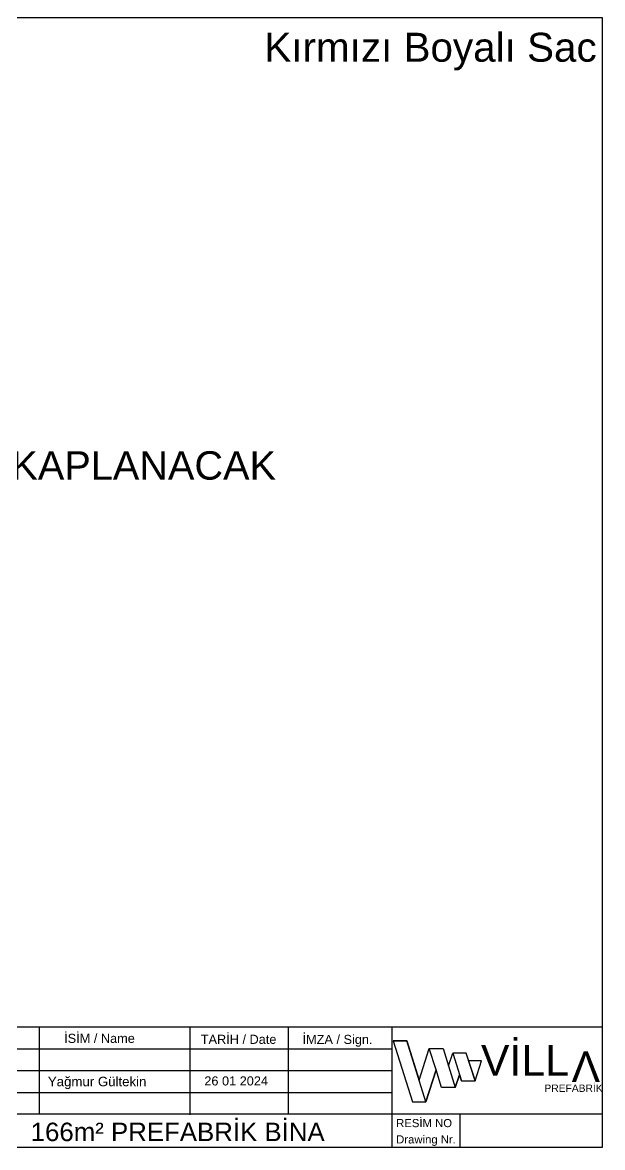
# Model space of a CAD drawing. Header units: millimetres. Extents: x 201962 to 221859, y -224854 to -197588.
# Drawn here: x 217146 to 220821, y -224854 to -217728 of the extents above; entities that cross this region are included whole.
import ezdxf
from ezdxf.enums import TextEntityAlignment as Align

# ---------------------------------------------------------------- set-up
doc = ezdxf.new("R2010")
doc.units = ezdxf.units.MM
doc.header["$MEASUREMENT"] = 0
doc.layers.add('1', color=250, linetype='Continuous')
doc.layers.add('ÖLÇÜLENDİRME', color=121, linetype='Continuous')
doc.styles.get("Standard").update_dxf_attribs({"font": 'arial.ttf'})

msp = doc.modelspace()

# ---------------------------------------------------------------- linework, layer by layer
at = {"linetype": 'Continuous', "lineweight": 25}
msp.add_line((220819.065, -224643.862), (216074.239, -224643.862), dxfattribs=at)
at = {"color": 254, "linetype": 'Continuous', "lineweight": 25, "ltscale": 1}
for p, q in [((220819.065, -224643.862), (219485.384, -224643.862)), ((219916.538, -224643.862), (219916.538, -224854.068))]:
    msp.add_line(p, q, dxfattribs=at)
at = {"color": 2}
for points in [[(209922.706, -217695.739), (220819.065, -217695.739), (220819.065, -224854.068), (209922.706, -224854.068)], [(216074.239, -224089.872), (220819.065, -224089.872), (220819.065, -224854.068), (216074.239, -224854.068)]]:
    msp.add_lwpolyline(points, close=True, dxfattribs=at)
msp.add_lwpolyline([(219495.05, -224177.683), (219616.737, -224564.055), (219701.468, -224564.055), (219581.786, -224177.683), (219495.05, -224177.683), (219581.786, -224177.683), (219659.433, -224428.351), (219723.71, -224226.006), (219810.559, -224226.006), (219887.876, -224473.686), (219802.086, -224473.686), (219767.025, -224362.886), (219701.468, -224564.055), (219767.025, -224362.886), (219723.71, -224226.006), (219810.559, -224226.006), (219845.377, -224337.542), (219873.048, -224255.643), (219927.065, -224432.406), (219915.246, -224393.733), (219887.876, -224473.686), (219915.246, -224393.733), (219927.065, -224432.406), (220013.914, -224432.406), (220055.22, -224305.391), (219972.817, -224305.391), (220013.914, -224432.406), (219956.72, -224255.643), (219873.048, -224255.643)])
at = {"layer": '1', "color": 7, "linetype": 'Continuous', "lineweight": 25, "ltscale": 1}
msp.add_line((219485.384, -224089.872), (219485.384, -224854.068), dxfattribs=at)
at = {"layer": '1', "color": 254, "linetype": 'Continuous', "lineweight": 25, "ltscale": 1, "flags": 128}
for points in [[(217251.469, -224089.872), (217251.469, -224643.862), (217251.469, -224643.862)], [(218205.623, -224089.872), (218205.623, -224647.395)], [(218829.01, -224089.872), (218829.01, -224643.862)]]:
    msp.add_lwpolyline(points, dxfattribs=at)
at = {"layer": '1', "color": 255, "linetype": 'Continuous', "lineweight": 25, "ltscale": 1, "flags": 128}
for points in [[(216074.239, -224228.369), (217251.469, -224228.369), (218215.033, -224228.369), (218607.591, -224228.369), (219485.384, -224228.369)], [(216074.239, -224366.867), (217251.469, -224366.867), (218215.033, -224366.867), (218607.591, -224366.867), (219485.384, -224366.867)], [(216074.239, -224505.364), (217251.469, -224505.364), (218215.033, -224505.364), (218607.591, -224505.364), (219485.384, -224505.364)]]:
    msp.add_lwpolyline(points, dxfattribs=at)

# ---------------------------------------------------------------- texts
at = {"attachment_point": 1}
for s, insert, char_height in [('{\\f@Arial Unicode MS|b0|i0|c162|p34;VİLL}', (220050.967, -224204.351), 194.0625), ('{\\f@Arial Unicode MS|b0|i0|c162|p34;PREFABRİK}', (220453.247, -224455), 46.575)]:
    msp.add_mtext_dynamic_manual_height_columns(s, width=1137.80697, gutter_width=12.5, heights=[297.917], dxfattribs=dict(at, insert=insert, char_height=char_height))
at = {"insert": (220805.904, -224439.939), "char_height": 194.0625, "attachment_point": 1, "rotation": 180}
msp.add_mtext_dynamic_manual_height_columns('{\\f@Arial Unicode MS|b0|i0|c162|p34;V}', width=1137.80697, gutter_width=12.5, heights=[297.917], dxfattribs=at)
at = {"layer": '1', "color": 0, "lineweight": 25}
for s, height, p in [('İSİM / Name', 57.70734, (217409.882, -224191.434)), ('TARİH / Date', 57.70734, (218275.647, -224197.61)), ('İMZA / Sign.', 57.70734, (218920.455, -224198.226)), ('Yağmur Gültekin', 60.01563, (217306.85, -224466.14)), ('RESİM NO', 51.2954, (219513.705, -224725.128)), ('Drawing Nr.', 51.29541, (219513.705, -224828.428))]:
    msp.add_text(s, height=height, dxfattribs=at).set_placement(p)
msp.add_text('26 01 2024', height=57.7073, dxfattribs=at).set_placement((218701.558, -224461.082), align=Align.RIGHT)
msp.add_text('166m² PREFABRİK BİNA', height=117.07034, dxfattribs=at).set_placement((218129.256, -224813.693), align=Align.CENTER)
at = {"layer": 'ÖLÇÜLENDİRME', "color": 2, "attachment_point": 1}
for s, insert, char_height, width in [('Kırmızı Boyalı Sac', (218678.752, -217792.545), 183.27904, 7657.25151), ("Cumba Baş Makas 3 ad.  ( 100'lük Omega )  LAMBİRİ KAPLANACAK", (210976.813, -220443.478), 180, 11477.02618)]:
    msp.add_mtext(s, dxfattribs=dict(at, insert=insert, char_height=char_height, width=width))

doc.saveas('drawing.dxf')
